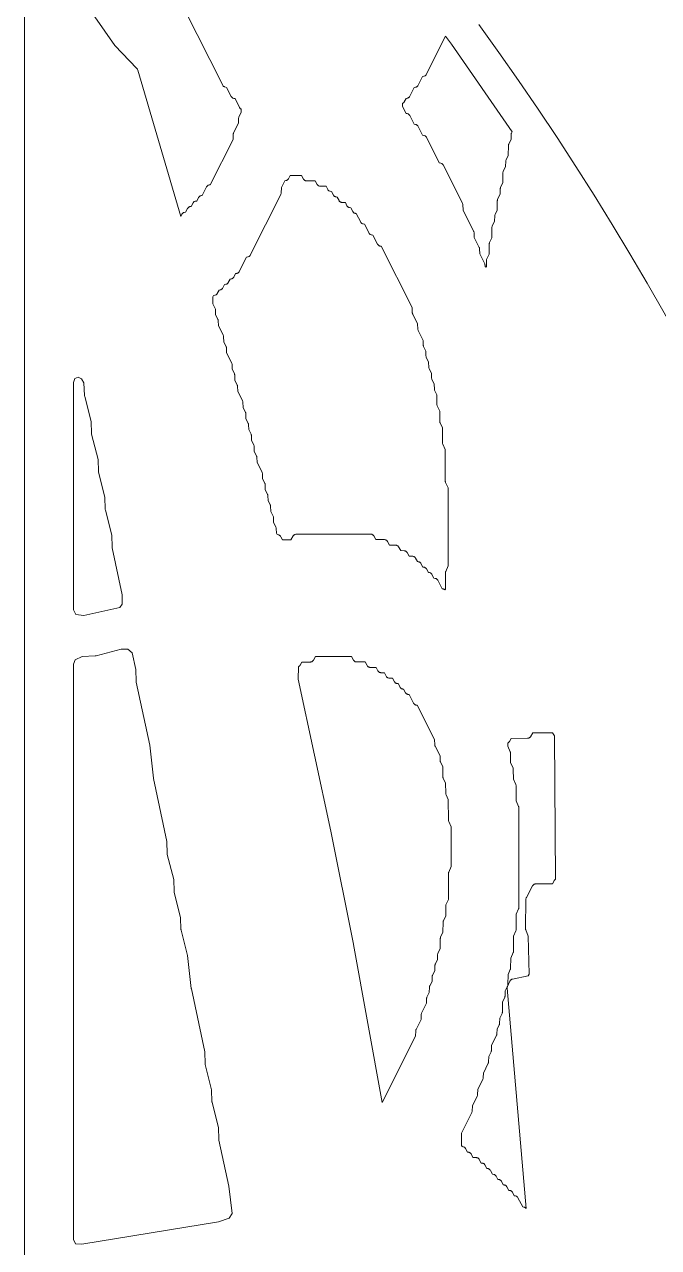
# Model space of a CAD drawing. Header units: inches. Extents: x 36 to 190, y -75 to 56.
# Drawn here: x 36.25 to 40.85, y -54.96 to -46.09 of the extents above; entities that cross this region are included whole.
import ezdxf

# ---------------------------------------------------------------- set-up
doc = ezdxf.new("R2010")
doc.units = ezdxf.units.IN
doc.layers.add('01_ORIGINAL_CAD', color=7, linetype='CONTINUOUS', lineweight=20)
doc.layers.add('03_ADDED_AREAS_SAME_COMPOSITION', color=7, linetype='CONTINUOUS', lineweight=15)

# ---------------------------------------------------------------- blocks, each defined once
blk = doc.blocks.new('07_SCALES')
at = {"layer": '01_ORIGINAL_CAD'}
blk.add_line((36.2477, 17.9065), (36.2477, 55.9005), dxfattribs=at)
blk.add_arc((22.064, 33.1953), 21.6191, 354.05829, 36.03187, dxfattribs=at)
at = {"layer": '03_ADDED_AREAS_SAME_COMPOSITION'}
blk.add_lwpolyline([(37.4074, 46.0265), (37.6878, 45.4713), (37.6896, 45.4684), (37.6917, 45.4657), (37.6942, 45.4633), (37.697, 45.4613), (37.7001, 45.4597), (37.7034, 45.4585), (37.7161, 45.455), (37.7496, 45.3892), (37.7513, 45.3863), (37.7533, 45.3838), (37.7557, 45.3815), (37.7584, 45.3795), (37.7613, 45.3779), (37.7644, 45.3767), (37.7676, 45.3759), (37.7769, 45.3743), (37.8096, 45.3099), (37.8112, 45.3073), (37.813, 45.3049), (37.8152, 45.3027), (37.8176, 45.3008), (37.8202, 45.2992), (37.822, 45.2984), (37.822, 45.275), (37.8053, 45.2397), (37.804, 45.2364), (37.8032, 45.233), (37.8029, 45.2295), (37.8022, 45.1961), (37.7667, 45.1248), (37.7653, 45.1216), (37.7645, 45.1182), (37.7641, 45.1148), (37.7625, 45.0773), (37.5975, 44.7489), (37.5883, 44.7473), (37.5851, 44.7465), (37.582, 44.7453), (37.5791, 44.7437), (37.5764, 44.7417), (37.5741, 44.7394), (37.572, 44.7368), (37.5703, 44.734), (37.5383, 44.6707), (37.5325, 44.6702), (37.5294, 44.6697), (37.5265, 44.6689), (37.5236, 44.6677), (37.5209, 44.6662), (37.5185, 44.6643), (37.5162, 44.6621), (37.5143, 44.6597), (37.5127, 44.6571), (37.4987, 44.631), (37.4926, 44.6305), (37.4895, 44.63), (37.4865, 44.6292), (37.4837, 44.628), (37.481, 44.6264), (37.4785, 44.6246), (37.4763, 44.6224), (37.4744, 44.62), (37.4727, 44.6174), (37.4588, 44.5913), (37.4526, 44.5907), (37.4496, 44.5903), (37.4466, 44.5894), (37.4437, 44.5882), (37.441, 44.5867), (37.4386, 44.5848), (37.4364, 44.5827), (37.4344, 44.5802), (37.4328, 44.5776), (37.4182, 44.5503), (37.4086, 44.5486), (37.4054, 44.5478), (37.4023, 44.5466), (37.3994, 44.545), (37.3968, 44.5431), (37.3944, 44.5408), (37.3924, 44.5382), (37.3907, 44.5354), (37.3827, 44.5198), (37.0701, 45.5818), (37.0691, 45.5846), (37.0677, 45.5873), (37.0661, 45.5898), (37.0641, 45.592), (36.903, 45.7599), (36.7591, 45.9676)], dxfattribs=at)
for points in [[(38.9939, 45.3398), (38.9966, 45.3411), (38.9995, 45.3431), (39.0021, 45.3455), (39.0043, 45.3482), (39.0061, 45.3513), (39.0188, 45.3761), (39.0282, 45.3778), (39.0314, 45.3786), (39.0345, 45.3798), (39.0374, 45.3814), (39.04, 45.3833), (39.0424, 45.3857), (39.0444, 45.3883), (39.0461, 45.3911), (39.0788, 45.4556), (39.0881, 45.4572), (39.0913, 45.458), (39.0944, 45.4592), (39.0972, 45.4608), (39.0999, 45.4628), (39.1023, 45.4651), (39.1043, 45.4677), (39.106, 45.4706), (39.1387, 45.5351), (39.148, 45.5367), (39.1512, 45.5375), (39.1543, 45.5387), (39.1572, 45.5403), (39.1598, 45.5423), (39.1622, 45.5446), (39.1642, 45.5472), (39.1659, 45.5501), (39.305, 45.8263), (39.3486, 45.7686), (39.7888, 45.1331), (39.7843, 45.1235), (39.783, 45.1203), (39.7822, 45.1169), (39.7819, 45.1134), (39.7812, 45.0797), (39.7644, 45.0441), (39.7631, 45.0408), (39.7623, 45.0373), (39.762, 45.0337), (39.7613, 44.9607), (39.7457, 44.9292), (39.7444, 44.926), (39.7436, 44.9227), (39.7432, 44.9192), (39.7415, 44.8815), (39.7246, 44.8456), (39.7233, 44.8423), (39.7225, 44.8388), (39.7222, 44.8352), (39.7215, 44.7622), (39.7059, 44.7308), (39.7046, 44.7276), (39.7038, 44.7242), (39.7034, 44.7208), (39.7017, 44.6827), (39.6839, 44.6424), (39.6828, 44.6392), (39.682, 44.6358), (39.6818, 44.6324), (39.6817, 44.5636), (39.6662, 44.5323), (39.6648, 44.5291), (39.664, 44.5257), (39.6636, 44.5223), (39.662, 44.4845), (39.645, 44.4487), (39.6437, 44.4453), (39.6429, 44.4418), (39.6426, 44.4382), (39.6419, 44.365), (39.6252, 44.3296), (39.6239, 44.3262), (39.6231, 44.3227), (39.6228, 44.3191), (39.622, 44.2459), (39.6053, 44.2105), (39.604, 44.2071), (39.6032, 44.2036), (39.6029, 44.2001), (39.6023, 44.1545), (39.6013, 44.154), (39.5986, 44.1521), (39.5984, 44.1519), (39.5982, 44.1521), (39.5955, 44.1539), (39.5935, 44.155), (39.5928, 44.1655), (39.5923, 44.1688), (39.5915, 44.172), (39.5902, 44.1751), (39.5544, 44.2465), (39.5527, 44.284), (39.5523, 44.2874), (39.5514, 44.2908), (39.5501, 44.2941), (39.5143, 44.3655), (39.5126, 44.403), (39.5122, 44.4065), (39.5113, 44.4099), (39.51, 44.4131), (39.434, 44.5641), (39.431, 44.6053), (39.4306, 44.6086), (39.4297, 44.6118), (39.4284, 44.6148), (39.2882, 44.8924), (39.2865, 44.8954), (39.2843, 44.8981), (39.2818, 44.9004), (39.279, 44.9024), (39.2759, 44.904), (39.2727, 44.9052), (39.2599, 44.9088), (39.1664, 45.0935), (39.1647, 45.0963), (39.1626, 45.0989), (39.1602, 45.1012), (39.1576, 45.1032), (39.1547, 45.1048), (39.1516, 45.106), (39.1484, 45.1068), (39.1391, 45.1084), (39.1063, 45.1728), (39.1046, 45.1756), (39.1026, 45.1782), (39.1002, 45.1805), (39.0975, 45.1825), (39.0946, 45.1841), (39.0915, 45.1853), (39.0883, 45.1861), (39.079, 45.1877), (39.0463, 45.2521), (39.0446, 45.2549), (39.0425, 45.2575), (39.0401, 45.2598), (39.0375, 45.2618), (39.0346, 45.2634), (39.0315, 45.2646), (39.0283, 45.2654), (39.0191, 45.267), (38.9939, 45.3167)], [(38.2593, 44.8169), (38.2746, 44.7902), (38.2764, 44.7875), (38.2785, 44.785), (38.281, 44.7829), (38.2837, 44.781), (38.2866, 44.7796), (38.2897, 44.7785), (38.2929, 44.7779), (38.2962, 44.7777), (38.3592, 44.7774), (38.3746, 44.7507), (38.3764, 44.748), (38.3785, 44.7455), (38.3809, 44.7433), (38.3836, 44.7415), (38.3866, 44.7401), (38.3896, 44.739), (38.3928, 44.7383), (38.3961, 44.7381), (38.4384, 44.7379), (38.4499, 44.7155), (38.4516, 44.7126), (38.4537, 44.7101), (38.456, 44.7078), (38.4587, 44.7058), (38.4616, 44.7042), (38.4647, 44.703), (38.4679, 44.7023), (38.4775, 44.7006), (38.4921, 44.6734), (38.4937, 44.6707), (38.4957, 44.6683), (38.4979, 44.6662), (38.5004, 44.6643), (38.5031, 44.6628), (38.5059, 44.6616), (38.5089, 44.6607), (38.512, 44.6603), (38.5181, 44.6598), (38.5321, 44.6337), (38.5338, 44.631), (38.5359, 44.6285), (38.5382, 44.6263), (38.5409, 44.6244), (38.5437, 44.6228), (38.5467, 44.6217), (38.5499, 44.6209), (38.5531, 44.6206), (38.5782, 44.6195), (38.5899, 44.5966), (38.5916, 44.5938), (38.5937, 44.5912), (38.5961, 44.5889), (38.5987, 44.587), (38.6016, 44.5854), (38.6047, 44.5842), (38.6079, 44.5834), (38.6175, 44.5817), (38.6321, 44.5545), (38.6338, 44.5519), (38.6357, 44.5495), (38.6379, 44.5473), (38.6404, 44.5454), (38.6431, 44.5439), (38.646, 44.5427), (38.649, 44.5419), (38.652, 44.5414), (38.6578, 44.5409), (38.69, 44.4778), (38.6917, 44.4749), (38.6937, 44.4723), (38.6961, 44.47), (38.6988, 44.4681), (38.7017, 44.4665), (38.7047, 44.4653), (38.708, 44.4645), (38.7172, 44.4629), (38.75, 44.3985), (38.7517, 44.3957), (38.7538, 44.3931), (38.7561, 44.3908), (38.7588, 44.3888), (38.7617, 44.3872), (38.7648, 44.386), (38.768, 44.3852), (38.7774, 44.3836), (38.8121, 44.3169), (38.8137, 44.3142), (38.8157, 44.3118), (38.8179, 44.3096), (38.8204, 44.3077), (38.8231, 44.3061), (38.826, 44.3049), (38.829, 44.304), (38.8322, 44.3036), (38.8379, 44.3031), (39.0629, 43.8575), (39.0646, 43.82), (39.065, 43.8165), (39.0659, 43.8132), (39.0672, 43.8099), (39.103, 43.7385), (39.1047, 43.701), (39.1051, 43.6975), (39.106, 43.6942), (39.1073, 43.6909), (39.143, 43.6198), (39.1437, 43.5864), (39.1441, 43.5829), (39.1449, 43.5795), (39.1462, 43.5762), (39.163, 43.5407), (39.1638, 43.507), (39.1641, 43.5035), (39.1649, 43.5001), (39.1662, 43.4969), (39.1832, 43.4611), (39.1849, 43.4233), (39.1853, 43.4199), (39.1862, 43.4165), (39.1875, 43.4133), (39.2032, 43.3818), (39.2039, 43.3483), (39.2043, 43.3449), (39.2051, 43.3414), (39.2063, 43.3382), (39.2234, 43.3024), (39.225, 43.2646), (39.2254, 43.2612), (39.2263, 43.2578), (39.2276, 43.2546), (39.2432, 43.2233), (39.2435, 43.1546), (39.2437, 43.1511), (39.2444, 43.1477), (39.2456, 43.1445), (39.2633, 43.1047), (39.2642, 43.0312), (39.2645, 43.0276), (39.2653, 43.0241), (39.2666, 43.0208), (39.2834, 42.9855), (39.2837, 42.8768), (39.284, 42.8734), (39.2847, 42.87), (39.2859, 42.8667), (39.3035, 42.8271), (39.304, 42.5991), (39.3042, 42.5956), (39.3049, 42.5922), (39.3061, 42.589), (39.3238, 42.5493), (39.324, 42.3256), (39.3243, 41.9829), (39.3068, 41.9432), (39.3056, 41.9399), (39.3049, 41.9365), (39.3046, 41.9331), (39.3045, 41.8124), (39.3038, 41.812), (39.301, 41.8101), (39.3008, 41.8099), (39.2989, 41.8114), (39.2962, 41.8129), (39.2934, 41.8141), (39.2904, 41.8149), (39.2874, 41.8153), (39.2816, 41.8158), (39.2494, 41.879), (39.2477, 41.8818), (39.2457, 41.8844), (39.2433, 41.8867), (39.2406, 41.8887), (39.2377, 41.8903), (39.2346, 41.8915), (39.2314, 41.8923), (39.2218, 41.894), (39.2072, 41.9212), (39.2056, 41.9238), (39.2036, 41.9262), (39.2014, 41.9284), (39.1989, 41.9302), (39.1962, 41.9318), (39.1933, 41.933), (39.1904, 41.9338), (39.1873, 41.9343), (39.1812, 41.9348), (39.1672, 41.9608), (39.1655, 41.9634), (39.1636, 41.9659), (39.1614, 41.968), (39.1589, 41.9699), (39.1562, 41.9714), (39.1533, 41.9726), (39.1503, 41.9734), (39.1473, 41.9739), (39.1411, 41.9744), (39.1272, 42.0004), (39.1255, 42.0031), (39.1236, 42.0055), (39.1213, 42.0076), (39.1189, 42.0095), (39.1162, 42.011), (39.1133, 42.0122), (39.1103, 42.0131), (39.1073, 42.0135), (39.1011, 42.014), (39.0871, 42.0401), (39.0854, 42.0428), (39.0834, 42.0453), (39.081, 42.0475), (39.0784, 42.0494), (39.0755, 42.051), (39.0725, 42.0521), (39.0694, 42.0529), (39.0662, 42.0532), (39.0408, 42.0543), (39.0271, 42.0797), (39.0254, 42.0824), (39.0234, 42.0849), (39.021, 42.0871), (39.0184, 42.089), (39.0155, 42.0906), (39.0125, 42.0917), (39.0094, 42.0925), (39.0062, 42.0928), (38.9803, 42.0939), (38.9647, 42.1212), (38.9629, 42.1239), (38.9607, 42.1263), (38.9583, 42.1285), (38.9556, 42.1303), (38.9526, 42.1318), (38.9496, 42.1328), (38.9464, 42.1335), (38.9431, 42.1337), (38.9, 42.134), (38.8847, 42.1607), (38.8829, 42.1634), (38.8807, 42.1659), (38.8783, 42.1681), (38.8755, 42.1699), (38.8726, 42.1713), (38.8695, 42.1724), (38.8663, 42.1731), (38.8631, 42.1733), (38.8, 42.1735), (38.7847, 42.2003), (38.7829, 42.203), (38.7807, 42.2055), (38.7782, 42.2076), (38.7755, 42.2095), (38.7726, 42.2109), (38.7695, 42.212), (38.7663, 42.2126), (38.763, 42.2128), (38.2211, 42.2125), (38.2179, 42.2122), (38.2148, 42.2116), (38.2118, 42.2107), (38.2089, 42.2093), (38.2063, 42.2076), (38.2038, 42.2055), (38.2017, 42.2032), (38.1998, 42.2006), (38.1825, 42.1727), (38.1211, 42.1726), (38.1097, 42.1949), (38.108, 42.1977), (38.106, 42.2003), (38.1036, 42.2026), (38.1009, 42.2045), (38.098, 42.2061), (38.095, 42.2073), (38.0917, 42.2081), (38.0825, 42.2097), (38.0773, 42.2201), (38.0765, 42.2534), (38.0762, 42.2569), (38.0754, 42.2603), (38.0741, 42.2636), (38.0572, 42.2991), (38.0565, 42.3328), (38.0562, 42.3362), (38.0553, 42.3397), (38.0541, 42.3429), (38.0371, 42.3787), (38.0354, 42.4165), (38.035, 42.4199), (38.0341, 42.4233), (38.0328, 42.4265), (38.0171, 42.458), (38.0163, 42.4914), (38.016, 42.4949), (38.0152, 42.4983), (38.0139, 42.5016), (37.997, 42.5371), (37.9963, 42.5708), (37.996, 42.5743), (37.9951, 42.5777), (37.9939, 42.581), (37.977, 42.6165), (37.9762, 42.6501), (37.9759, 42.6537), (37.975, 42.6572), (37.9737, 42.6606), (37.9369, 42.7356), (37.9361, 42.7691), (37.9358, 42.7726), (37.935, 42.776), (37.9337, 42.7793), (37.9168, 42.8148), (37.9161, 42.8485), (37.9157, 42.852), (37.9149, 42.8554), (37.9136, 42.8586), (37.8968, 42.8942), (37.896, 42.9278), (37.8957, 42.9313), (37.8949, 42.9347), (37.8936, 42.938), (37.8767, 42.9735), (37.8759, 43.0072), (37.8756, 43.0107), (37.8748, 43.0141), (37.8735, 43.0173), (37.8566, 43.0529), (37.8559, 43.0865), (37.8555, 43.09), (37.8547, 43.0934), (37.8534, 43.0967), (37.8364, 43.1325), (37.8347, 43.1702), (37.8343, 43.1737), (37.8335, 43.1771), (37.8321, 43.1803), (37.7965, 43.2515), (37.7957, 43.2849), (37.7954, 43.2883), (37.7946, 43.2918), (37.7933, 43.295), (37.7763, 43.3308), (37.7746, 43.3686), (37.7742, 43.372), (37.7733, 43.3754), (37.772, 43.3786), (37.7563, 43.4101), (37.7556, 43.4435), (37.7552, 43.4471), (37.7544, 43.4506), (37.753, 43.454), (37.7162, 43.529), (37.7155, 43.5625), (37.7151, 43.566), (37.7143, 43.5694), (37.7131, 43.5727), (37.696, 43.6085), (37.6944, 43.6463), (37.694, 43.6497), (37.6931, 43.6531), (37.6917, 43.6563), (37.6561, 43.7275), (37.6553, 43.7609), (37.655, 43.7644), (37.6542, 43.7678), (37.6529, 43.7711), (37.636, 43.8066), (37.6352, 43.8402), (37.6349, 43.8437), (37.6341, 43.8471), (37.6328, 43.8504), (37.6161, 43.8857), (37.616, 43.9352), (37.6211, 43.9454), (37.6303, 43.947), (37.6335, 43.9478), (37.6366, 43.949), (37.6395, 43.9506), (37.6421, 43.9525), (37.6445, 43.9548), (37.6465, 43.9574), (37.6482, 43.9602), (37.6609, 43.9851), (37.6703, 43.9867), (37.6735, 43.9875), (37.6765, 43.9887), (37.6794, 43.9903), (37.6821, 43.9923), (37.6844, 43.9946), (37.6865, 43.9971), (37.6882, 44), (37.7009, 44.0248), (37.7102, 44.0265), (37.7134, 44.0273), (37.7165, 44.0285), (37.7194, 44.0301), (37.722, 44.032), (37.7244, 44.0343), (37.7264, 44.0369), (37.7281, 44.0397), (37.7408, 44.0646), (37.7502, 44.0662), (37.7534, 44.067), (37.7564, 44.0682), (37.7593, 44.0698), (37.762, 44.0718), (37.7643, 44.0741), (37.7664, 44.0766), (37.7681, 44.0795), (37.7808, 44.1043), (37.7901, 44.106), (37.7933, 44.1068), (37.7964, 44.108), (37.7993, 44.1096), (37.8019, 44.1116), (37.8043, 44.1139), (37.8064, 44.1165), (37.808, 44.1193), (37.8607, 44.2235), (37.8699, 44.2252), (37.8732, 44.2259), (37.8762, 44.2272), (37.8791, 44.2288), (37.8818, 44.2307), (37.8842, 44.2331), (37.8862, 44.2357), (37.8879, 44.2385), (38.1091, 44.6782), (38.1104, 44.6813), (38.1112, 44.6844), (38.1117, 44.6877), (38.1146, 44.7289), (38.1394, 44.7783), (38.1451, 44.7788), (38.1482, 44.7793), (38.1512, 44.7801), (38.154, 44.7813), (38.1567, 44.7829), (38.1592, 44.7847), (38.1614, 44.7869), (38.1633, 44.7893), (38.165, 44.7919), (38.1782, 44.8167)], [(36.6028, 43.3139), (36.6145, 43.3422), (36.6378, 43.3518), (36.6628, 43.3414), (36.6799, 43.3119), (36.6846, 43.2184), (36.6849, 43.2159), (36.6854, 43.2134), (36.732, 43.0312), (36.7346, 42.9439), (36.7348, 42.9411), (36.7354, 42.9384), (36.782, 42.7562), (36.7846, 42.6689), (36.7848, 42.6661), (36.7854, 42.6634), (36.832, 42.4812), (36.8346, 42.3939), (36.8348, 42.3911), (36.8354, 42.3884), (36.882, 42.2062), (36.8846, 42.1189), (36.8851, 42.1144), (36.9577, 41.7724), (36.9573, 41.7062), (36.9416, 41.6811), (36.6785, 41.6235), (36.6204, 41.6313), (36.6028, 41.6644)], [(36.6649, 37.0598), (36.6181, 37.0631), (36.6028, 37.0935), (36.6028, 41.2693), (36.6172, 41.3012), (36.6679, 41.3253), (36.7625, 41.33), (36.765, 41.3303), (36.7675, 41.3308), (36.9494, 41.3774), (36.9984, 41.3776), (37.0304, 41.3528), (37.057, 41.2316), (37.0596, 41.1439), (37.0601, 41.1394), (37.1572, 40.6807), (37.1847, 40.4418), (37.1851, 40.4394), (37.282, 39.9817), (37.2846, 39.8939), (37.2848, 39.8911), (37.2854, 39.8884), (37.332, 39.7062), (37.3346, 39.6189), (37.3348, 39.6161), (37.3354, 39.6134), (37.382, 39.4312), (37.3846, 39.3439), (37.3848, 39.3411), (37.3854, 39.3384), (37.4323, 39.1551), (37.4597, 38.9168), (37.4601, 38.9144), (37.557, 38.4567), (37.5596, 38.3689), (37.5598, 38.3661), (37.5604, 38.3634), (37.607, 38.1812), (37.6096, 38.0939), (37.6098, 38.0911), (37.6104, 38.0884), (37.657, 37.9062), (37.6596, 37.8189), (37.6601, 37.8143), (37.7323, 37.4805), (37.7569, 37.2818), (37.7353, 37.2495), (37.6582, 37.2233)], [(38.2378, 41.2507), (38.2409, 41.2522), (38.2439, 41.2543), (38.2465, 41.2566), (38.2487, 41.2594), (38.2505, 41.2624), (38.262, 41.2848), (38.3242, 41.2853), (38.3275, 41.2855), (38.3307, 41.2861), (38.3338, 41.2872), (38.3367, 41.2887), (38.3394, 41.2905), (38.3418, 41.2927), (38.344, 41.2951), (38.3458, 41.2979), (38.361, 41.3246), (38.6225, 41.3249), (38.6378, 41.2983), (38.6396, 41.2956), (38.6417, 41.2931), (38.6442, 41.291), (38.6469, 41.2891), (38.6498, 41.2877), (38.6529, 41.2866), (38.6561, 41.286), (38.6593, 41.2857), (38.7224, 41.2855), (38.7377, 41.2588), (38.7395, 41.256), (38.7417, 41.2536), (38.7441, 41.2514), (38.7468, 41.2496), (38.7497, 41.2482), (38.7528, 41.2471), (38.756, 41.2464), (38.7593, 41.2462), (38.8019, 41.2459), (38.8153, 41.2211), (38.817, 41.2183), (38.819, 41.2158), (38.8214, 41.2136), (38.824, 41.2117), (38.8269, 41.2102), (38.8299, 41.209), (38.833, 41.2083), (38.8362, 41.2079), (38.8616, 41.2069), (38.8753, 41.1815), (38.877, 41.1787), (38.879, 41.1762), (38.8814, 41.174), (38.884, 41.1721), (38.8869, 41.1706), (38.8899, 41.1694), (38.893, 41.1687), (38.8963, 41.1683), (38.9216, 41.1673), (38.9353, 41.1419), (38.9369, 41.1392), (38.9389, 41.1368), (38.9411, 41.1347), (38.9436, 41.1328), (38.9463, 41.1313), (38.9491, 41.1301), (38.9521, 41.1293), (38.9552, 41.1288), (38.9613, 41.1283), (38.9753, 41.1023), (38.9769, 41.0996), (38.9789, 41.0972), (38.9811, 41.0951), (38.9836, 41.0932), (38.9863, 41.0917), (38.9891, 41.0905), (38.9921, 41.0896), (38.9952, 41.0892), (39.0013, 41.0887), (39.0153, 41.0626), (39.0169, 41.06), (39.0189, 41.0576), (39.0211, 41.0554), (39.0236, 41.0536), (39.0263, 41.052), (39.0291, 41.0508), (39.0321, 41.05), (39.0352, 41.0496), (39.041, 41.0491), (39.0731, 40.9859), (39.0748, 40.9831), (39.0769, 40.9805), (39.0793, 40.9782), (39.0819, 40.9762), (39.0848, 40.9746), (39.0879, 40.9734), (39.0911, 40.9726), (39.1003, 40.971), (39.2259, 40.7224), (39.2276, 40.685), (39.228, 40.6815), (39.2288, 40.6781), (39.2302, 40.6749), (39.2658, 40.6037), (39.2666, 40.5704), (39.2669, 40.5669), (39.2677, 40.5635), (39.269, 40.5602), (39.2858, 40.5248), (39.2867, 40.4516), (39.287, 40.448), (39.2878, 40.4445), (39.2891, 40.4412), (39.3059, 40.4058), (39.3068, 40.3326), (39.3071, 40.329), (39.3079, 40.3255), (39.3092, 40.3221), (39.326, 40.2869), (39.3263, 40.1385), (39.3266, 40.1351), (39.3273, 40.1317), (39.3285, 40.1284), (39.3462, 40.0888), (39.3464, 39.8001), (39.3289, 39.7604), (39.3277, 39.7572), (39.327, 39.7538), (39.3267, 39.7503), (39.3267, 39.5623), (39.31, 39.527), (39.3087, 39.5236), (39.3079, 39.5201), (39.3076, 39.5165), (39.3069, 39.4433), (39.2901, 39.4079), (39.2888, 39.4045), (39.288, 39.401), (39.2877, 39.3975), (39.287, 39.3243), (39.2702, 39.2888), (39.2689, 39.2855), (39.2681, 39.282), (39.2678, 39.2784), (39.2671, 39.2052), (39.2504, 39.1697), (39.2491, 39.1665), (39.2483, 39.163), (39.248, 39.1596), (39.2473, 39.1261), (39.2317, 39.0945), (39.2304, 39.0913), (39.2295, 39.088), (39.2291, 39.0845), (39.2275, 39.0467), (39.2105, 39.0109), (39.2093, 39.0076), (39.2085, 39.0042), (39.2081, 39.0007), (39.2075, 38.9673), (39.1918, 38.9357), (39.1905, 38.9325), (39.1897, 38.9292), (39.1893, 38.9257), (39.1877, 38.8879), (39.1707, 38.8521), (39.1694, 38.8488), (39.1686, 38.8454), (39.1683, 38.8419), (39.1676, 38.8085), (39.1321, 38.7373), (39.1308, 38.734), (39.1299, 38.7307), (39.1295, 38.7272), (39.1279, 38.6897), (39.0922, 38.6182), (39.0909, 38.6149), (39.09, 38.6115), (39.0896, 38.6081), (39.088, 38.5706), (38.8457, 38.0882), (38.6372, 39.236), (38.6371, 39.2364), (38.4739, 40.0573), (38.4739, 40.0577), (38.2357, 41.1612)], [(39.758, 40.6975), (39.7606, 40.6989), (39.7636, 40.7009), (39.7662, 40.7033), (39.7684, 40.706), (39.7702, 40.709), (39.7816, 40.7314), (39.9015, 40.7315), (39.9047, 40.7317), (39.9078, 40.7323), (39.9108, 40.7333), (39.9137, 40.7347), (39.9163, 40.7364), (39.9188, 40.7384), (39.9209, 40.7408), (39.9227, 40.7433), (39.9401, 40.7713), (40.0831, 40.7715), (40.0974, 40.7494), (40.1042, 39.7081), (40.103, 39.7074), (40.1002, 39.7055), (40.0978, 39.7031), (40.0956, 39.7005), (40.0939, 39.6976), (40.0824, 39.6752), (39.9602, 39.6746), (39.9569, 39.6744), (39.9536, 39.6737), (39.9504, 39.6726), (39.9474, 39.671), (39.9447, 39.6691), (39.9422, 39.6668), (39.9401, 39.6642), (39.9383, 39.6614), (39.8926, 39.5758), (39.8913, 39.5731), (39.8904, 39.5703), (39.8899, 39.5673), (39.8896, 39.5644), (39.8866, 39.3503), (39.8868, 39.347), (39.8874, 39.3437), (39.8885, 39.3405), (39.9067, 39.296), (39.9131, 39.0187), (39.9066, 39.0066), (39.7913, 38.9835), (39.7881, 38.9826), (39.785, 38.9813), (39.7821, 38.9796), (39.7795, 38.9776), (39.7772, 38.9752), (39.7752, 38.9725), (39.7736, 38.9696), (39.7554, 38.9312), (39.7542, 38.9281), (39.7534, 38.9249), (39.753, 38.9216), (39.7531, 38.9183), (39.8918, 37.3188), (39.8918, 37.3188), (39.8897, 37.3214), (39.8874, 37.3237), (39.8847, 37.3257), (39.8818, 37.3273), (39.8787, 37.3285), (39.8755, 37.3292), (39.8661, 37.3309), (39.8314, 37.3975), (39.8298, 37.4002), (39.8278, 37.4027), (39.8256, 37.4049), (39.8231, 37.4068), (39.8204, 37.4083), (39.8175, 37.4096), (39.8144, 37.4104), (39.8113, 37.4109), (39.8052, 37.4114), (39.7912, 37.4374), (39.7896, 37.4401), (39.7876, 37.4425), (39.7854, 37.4446), (39.7829, 37.4465), (39.7802, 37.448), (39.7774, 37.4492), (39.7744, 37.4501), (39.7713, 37.4505), (39.7652, 37.451), (39.7512, 37.4771), (39.7496, 37.4797), (39.7476, 37.4821), (39.7454, 37.4843), (39.7429, 37.4861), (39.7402, 37.4877), (39.7374, 37.4889), (39.7344, 37.4897), (39.7313, 37.4901), (39.7252, 37.4907), (39.7112, 37.5167), (39.7095, 37.5193), (39.7076, 37.5217), (39.7054, 37.5239), (39.7029, 37.5257), (39.7002, 37.5273), (39.6973, 37.5285), (39.6944, 37.5293), (39.6913, 37.5298), (39.6854, 37.5303), (39.6733, 37.5538), (39.6716, 37.5567), (39.6696, 37.5592), (39.6672, 37.5615), (39.6646, 37.5635), (39.6617, 37.5651), (39.6586, 37.5663), (39.6554, 37.567), (39.6458, 37.5687), (39.6311, 37.5959), (39.6295, 37.5986), (39.6276, 37.601), (39.6253, 37.6031), (39.6229, 37.605), (39.6202, 37.6065), (39.6173, 37.6077), (39.6143, 37.6086), (39.6113, 37.609), (39.6051, 37.6095), (39.5911, 37.6356), (39.5895, 37.6382), (39.5876, 37.6406), (39.5853, 37.6428), (39.5828, 37.6446), (39.5802, 37.6462), (39.5773, 37.6474), (39.5743, 37.6482), (39.5712, 37.6486), (39.5651, 37.6492), (39.5511, 37.6752), (39.5494, 37.6779), (39.5473, 37.6804), (39.545, 37.6827), (39.5424, 37.6846), (39.5395, 37.6861), (39.5365, 37.6872), (39.5334, 37.688), (39.5301, 37.6883), (39.5048, 37.6894), (39.4911, 37.7148), (39.4895, 37.7174), (39.4875, 37.7198), (39.4853, 37.722), (39.4828, 37.7239), (39.4801, 37.7254), (39.4773, 37.7266), (39.4743, 37.7274), (39.4712, 37.7279), (39.4651, 37.7284), (39.4511, 37.7544), (39.4495, 37.7571), (39.4475, 37.7595), (39.4453, 37.7616), (39.4428, 37.7635), (39.4401, 37.765), (39.4373, 37.7662), (39.4343, 37.767), (39.4312, 37.7675), (39.4255, 37.768), (39.421, 37.7769), (39.4209, 37.8658), (39.4962, 38.0163), (39.4975, 38.0195), (39.4984, 38.0229), (39.4988, 38.0264), (39.5004, 38.0639), (39.5361, 38.1354), (39.5374, 38.1386), (39.5383, 38.142), (39.5387, 38.1455), (39.5403, 38.1831), (39.5771, 38.2586), (39.5784, 38.2619), (39.5792, 38.2654), (39.5796, 38.269), (39.5803, 38.3024), (39.6158, 38.3737), (39.6171, 38.3769), (39.618, 38.3803), (39.6184, 38.3837), (39.62, 38.4215), (39.637, 38.4573), (39.6382, 38.4606), (39.639, 38.464), (39.6393, 38.4675), (39.64, 38.501), (39.6767, 38.5762), (39.678, 38.5795), (39.6789, 38.583), (39.6792, 38.5866), (39.6799, 38.6201), (39.6955, 38.6517), (39.6968, 38.6549), (39.6977, 38.6582), (39.6981, 38.6617), (39.6997, 38.6994), (39.7166, 38.7353), (39.7179, 38.7386), (39.7187, 38.7421), (39.719, 38.7457), (39.7198, 38.8187), (39.7353, 38.8502), (39.7366, 38.8534), (39.7375, 38.8567), (39.7379, 38.8602), (39.7395, 38.8979), (39.7564, 38.9338), (39.7577, 38.9371), (39.7585, 38.9406), (39.7588, 38.9442), (39.7595, 39.0174), (39.7763, 39.0529), (39.7776, 39.0562), (39.7784, 39.0597), (39.7787, 39.0633), (39.7794, 39.1368), (39.7971, 39.1766), (39.7982, 39.1799), (39.799, 39.1833), (39.7992, 39.1867), (39.7993, 39.2957), (39.8169, 39.3354), (39.8181, 39.3387), (39.8188, 39.3421), (39.819, 39.3455), (39.8191, 39.4545), (39.8367, 39.4942), (39.8379, 39.4975), (39.8386, 39.5009), (39.8389, 39.5043), (39.8382, 40.2273), (39.8379, 40.2308), (39.8372, 40.2342), (39.836, 40.2375), (39.8183, 40.2771), (39.818, 40.3861), (39.8178, 40.3895), (39.8171, 40.3929), (39.8159, 40.3962), (39.7982, 40.4358), (39.7979, 40.5051), (39.7977, 40.5086), (39.7969, 40.512), (39.7958, 40.5152), (39.7781, 40.5549), (39.7778, 40.6242), (39.7776, 40.6276), (39.7768, 40.631), (39.7757, 40.6342), (39.758, 40.6739)]]:
    blk.add_lwpolyline(points, close=True, dxfattribs=at)

msp = doc.modelspace()

# ---------------------------------------------------------------- block references
msp.add_blockref('07_SCALES', (0, -92))

doc.saveas('drawing.dxf')
